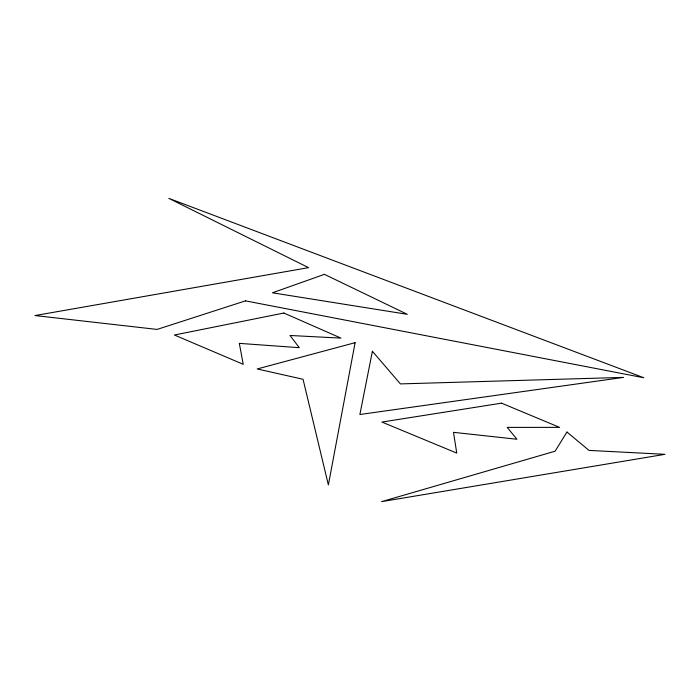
<?xml version="1.0" encoding="UTF-8"?>
<svg xmlns="http://www.w3.org/2000/svg" width="700" height="700" viewBox="0 0 700 700"><rect width="100%" height="100%" fill="white"/><g stroke="black" fill="none" stroke-linecap="round" stroke-linejoin="round"><path stroke-width="1.05" d="M355.11 342.676L328.37 484.925L303.047 379.269L257.215 368.961L355.11 342.676M372.391 351.26L359.887 414.505L623.551 377.387L400.391 383.906L372.391 351.26M566.965 432.04L555.091 451.202L381.605 501.637L665 454.317L589.006 450.406L566.965 432.04M324.424 274.339L272.466 292.793L407.33 314.317L324.424 274.339M245.49 300.869L157.08 329.42L35 315.551L308.56 267.645L168.831 198.362L643.79 377.746L245.49 300.869M283.894 313.031L174.405 335.011L243.224 364.306L239.33 343.368L299.311 347.69L290.027 335.475L340.961 338.118L283.894 313.031M501.559 403.156L381.911 422.056L456.759 453.084L453.477 432.329L516.933 439.25L507.202 427.385L559.589 427.376L501.559 403.156"/></g></svg>
